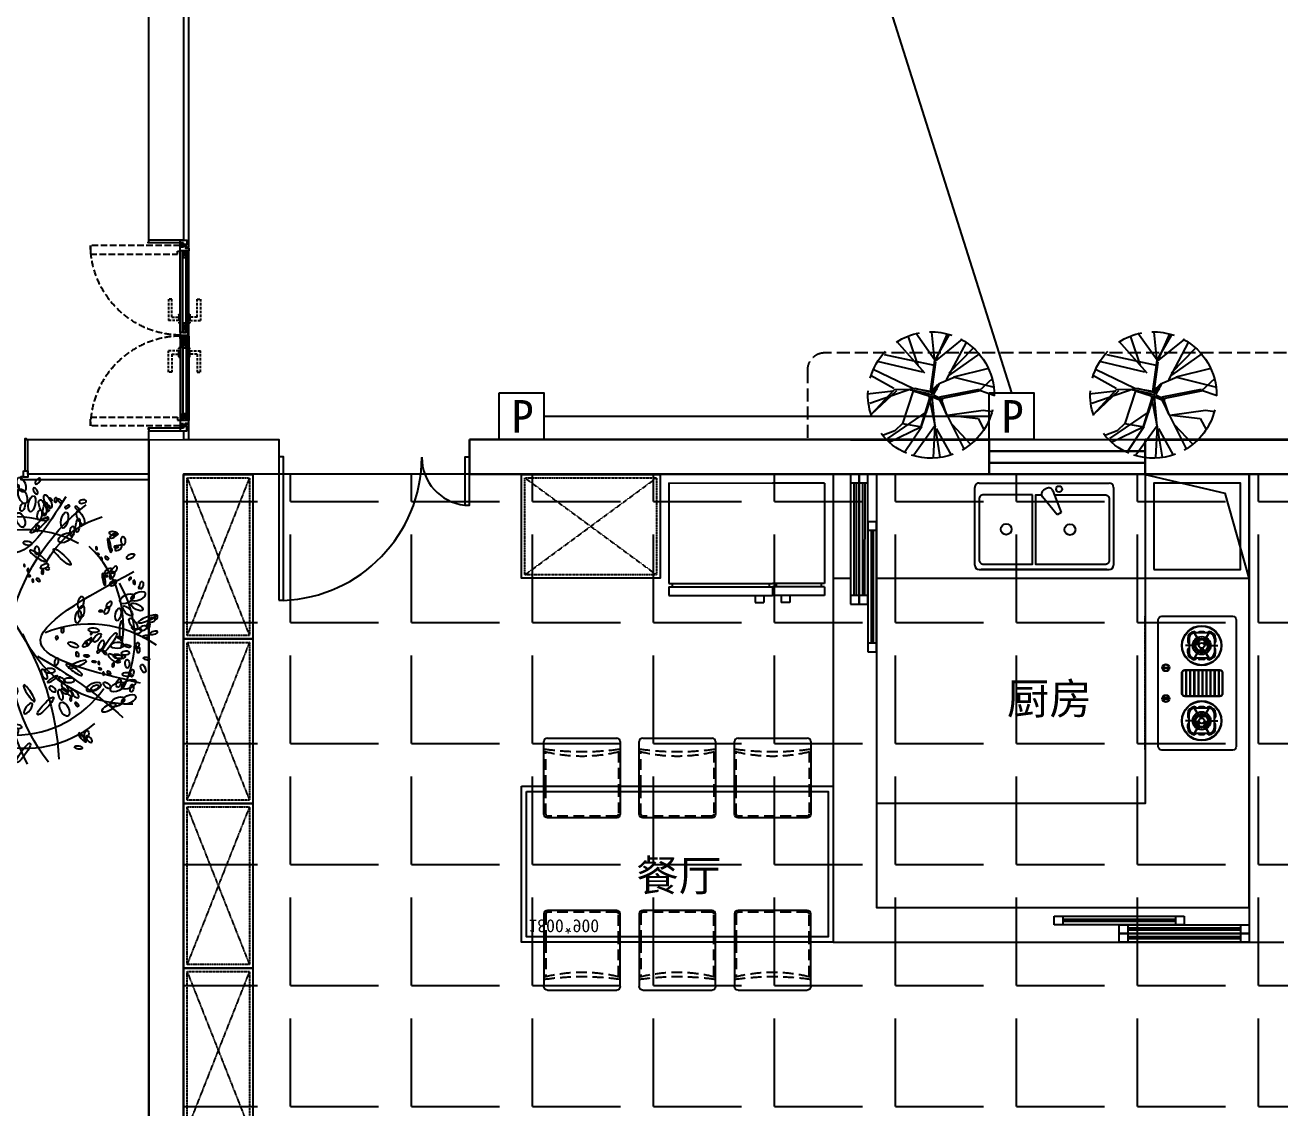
# Model space of a CAD drawing. Extents: x -284868 to 304789, y -137694 to 137894.
# Drawn here: x 76556 to 83798, y -27431 to -21180 of the extents above; entities that cross this region are included whole.
import ezdxf
from ezdxf.enums import TextEntityAlignment as Align

# ---------------------------------------------------------------- set-up
doc = ezdxf.new("R2010")
doc.units = 0
for name, pattern in [('AX-COMP-140B（200）$0$DASH', [0.35, 0.25, -0.1]), ('AX-COMP140B-Fur$0$AX-COMP140B-Fur$0$DASH', [0.35, 0.25, -0.1]), ('DASH', [0.35, 0.25, -0.1]), ('DASHED', [0.75, 0.5, -0.25]), ('HIDDEN2', [0.1875, 0.125, -0.0625])]:
    doc.linetypes.add(name, pattern=pattern)
doc.layers.get('0').update_dxf_attribs({"linetype": 'CONTINUOUS'})
for name, color, linetype in [('0-墙', 4, 'CONTINUOUS'), ('0-底图', 251, 'CONTINUOUS'), ('0-窗', 11, 'CONTINUOUS'), ('0-非设计区域', 251, 'CONTINUOUS'), ('EM-插座', 240, 'CONTINUOUS'), ('P-完成面', 42, 'CONTINUOUS'), ('P-平面家具', 3, 'CONTINUOUS'), ('P-平面植物', 251, 'CONTINUOUS'), ('P-门扇', 6, 'CONTINUOUS'), ('WIRE-照明', 130, 'CONTINUOUS')]:
    doc.layers.add(name, color=color, linetype=linetype)
doc.styles.add('_TCH_DYN', font='')
doc.styles.add('AX-COMP-140B（200）$0$zz-0', font='')
doc.styles.add('宋体', font='')
doc.styles.add('繁线体', font='')
doc.styles.get('_TCH_DYN').set_extended_font_data('SimSun')
doc.styles.get('AX-COMP-140B（200）$0$zz-0').set_extended_font_data('SimHei')
doc.styles.get('宋体').set_extended_font_data('SimSun')
doc.styles.get('繁线体').set_extended_font_data('SimSun')

# ---------------------------------------------------------------- blocks, each defined once
blk = doc.blocks.new('133000000011AX-COMP-140B（200）$0$111110111022110811071652CDX双盆洗菜盆163')
for p, q in [((-400, 75), (-400, 525)), ((-375, 550), (375, 550)), ((14.3, 518.1), (-3.1, 508)), ((400, 525), (400, 75)), ((75.9, 366.3), (-9.9, 470.6)), ((50.2, 505.2), (97.5, 378.8)), ((97.5, 378.8), (75.9, 366.3)), ((-375, 50), (375, 50)), ((362.6, 50), (-362.6, 50))]:
    blk.add_line(p, q)
at = {"linetype": 'AX-COMP-140B（200）$0$DASH', "ltscale": 0.3}
blk.add_line((-400, 0), (400, 0), dxfattribs=at)
blk.add_lwpolyline([(-67.6, 482.3), (-349.4, 482.3, 0.414214), (-374.4, 457.3), (-374.4, 106.2, 0.414214), (-349.4, 81.2), (-67.6, 81.2)], format="xyb", close=True)
blk.add_lwpolyline([(58.7, 482.3), (351.1, 482.3, -0.414214), (376.1, 457.3), (376.1, 104.4, -0.414214), (351.1, 79.4), (-47.2, 79.4), (-47.2, 482.3), (-15.3, 482.3)], format="xyb")
for centre, radius in [((86.7, 514.7), 17.5), ((-218.9, 282.7), 31.2), ((149.2, 280.9), 31.2)]:
    blk.add_circle(centre, radius)
for centre, start, end in [((-375, 525), 90, 180), ((9.4, 486.4), 120, 219.46232), ((26.8, 496.5), 20.53768, 120), ((375, 525), 0, 90), ((-375, 75), 180, 270), ((375, 75), 270, 0)]:
    blk.add_arc(centre, 25, start, end)
blk = doc.blocks.new('*U227')
blk.add_blockref('133000000011AX-COMP-140B（200）$0$111110111022110811071652CDX双盆洗菜盆163', (0, -525))
blk = doc.blocks.new('133000000011AX-COMP-140B（200）$0$111110111022110811071652CDX双头炉灶164')
for points in [[(-107.6, 120.2, 1), (-107.6, 117.2, 1)], [(-100.7, 131.7, 1), (-103.7, 131.7, 1)], [(102.2, 133.3, 1), (102.2, 130.2, 1)], [(109.2, 118.7, 1), (106.1, 118.7, 1)]]:
    blk.add_hatch(color=256).paths.add_polyline_path(points)
for p, q in [((-302.8, 375.2), (-238.7, 338.1)), ((-243.2, 340.8), (-298.2, 372.6)), ((-290, 367.3), (-290, 283.9)), ((-258.7, 405.9), (-258.7, 405.9)), ((-258.7, 405.9), (-239.4, 405.9)), ((-258.7, 398.6), (-175.3, 398.6)), ((-217, 355.9), (-217, 419.5)), ((-131.2, 375.2), (-195.3, 338.1)), ((-175.3, 405.9), (-194.6, 405.9)), ((-190.8, 340.8), (-135.7, 372.6)), ((-144, 367.3), (-144, 283.9)), ((-74.5, 423.9), (74.5, 423.9)), ((-74.5, 421.8), (74.5, 421.8)), ((-74.5, 400.5), (74.5, 400.5)), ((-74.5, 398.3), (74.5, 398.3)), ((-74.5, 377), (74.5, 377)), ((-74.5, 374.9), (74.5, 374.9)), ((131.2, 375.2), (195.3, 338.1)), ((190.8, 340.8), (135.7, 372.6)), ((144, 367.3), (144, 283.9)), ((175.3, 405.9), (194.6, 405.9)), ((258.7, 398.6), (175.3, 398.6)), ((217, 355.9), (217, 419.5)), ((302.8, 375.2), (238.7, 338.1)), ((258.7, 405.9), (239.4, 405.9)), ((243.2, 340.8), (298.2, 372.6)), ((258.7, 405.9), (258.7, 405.9)), ((290, 367.3), (290, 283.9)), ((-302.8, 276.1), (-238.7, 313.1)), ((-243.2, 310.5), (-298.2, 278.7)), ((-297.3, 335.5), (-297.3, 315.7)), ((-238.7, 348.6), (-226, 355.9)), ((-229.5, 335), (-238.7, 348.6)), ((-229.5, 316.3), (-238.7, 302.7)), ((-226, 295.4), (-238.7, 302.7)), ((-224.8, 339.2), (-232.4, 352.3)), ((-224.8, 312.1), (-232.4, 299)), ((-218.8, 341.2), (-226, 355.9)), ((-218.8, 310.1), (-226, 295.4)), ((-217, 295.4), (-217, 231.8)), ((-202.6, 331.8), (-186.2, 332.9)), ((-202.6, 319.4), (-186.2, 318.3)), ((-201.3, 325.6), (-186.2, 325.6)), ((-131.2, 276.1), (-195.3, 313.1)), ((-190.8, 310.5), (-135.7, 278.7)), ((-186.2, 332.9), (-186.2, 318.3)), ((-136.7, 335.5), (-136.7, 315.7)), ((-74.5, 353.6), (74.5, 353.6)), ((-74.5, 351.5), (74.5, 351.5)), ((-74.5, 330.2), (74.5, 330.2)), ((-74.5, 328), (74.5, 328)), ((-74.5, 306.7), (74.5, 306.7)), ((-74.5, 304.6), (74.5, 304.6)), ((131.2, 276.1), (195.3, 313.1)), ((190.8, 310.5), (135.7, 278.7)), ((136.7, 335.5), (136.7, 315.7)), ((186.2, 332.9), (186.2, 318.3)), ((202.6, 331.8), (186.2, 332.9)), ((201.3, 325.6), (186.2, 325.6)), ((202.6, 319.4), (186.2, 318.3)), ((217, 295.4), (217, 231.8)), ((218.8, 341.2), (226, 355.9)), ((218.8, 310.1), (226, 295.4)), ((224.8, 339.2), (232.4, 352.3)), ((224.8, 312.1), (232.4, 299)), ((238.7, 348.6), (226, 355.9)), ((226, 295.4), (238.7, 302.7)), ((229.5, 335), (238.7, 348.6)), ((229.5, 316.3), (238.7, 302.7)), ((302.8, 276.1), (238.7, 313.1)), ((243.2, 310.5), (298.2, 278.7)), ((297.3, 335.5), (297.3, 315.7)), ((-258.7, 252.7), (-175.3, 252.7)), ((-258.7, 245.4), (-239.4, 245.4)), ((-175.3, 245.4), (-194.6, 245.4)), ((-175.3, 245.4), (-175.3, 245.4)), ((-74.5, 283.3), (74.5, 283.3)), ((-74.5, 281.1), (74.5, 281.1)), ((-74.5, 259.8), (74.5, 259.8)), ((-74.5, 257.7), (74.5, 257.7)), ((-74.5, 236.4), (74.5, 236.4)), ((-74.5, 234.3), (74.5, 234.3)), ((258.7, 252.7), (175.3, 252.7)), ((175.3, 245.4), (175.3, 245.4)), ((175.3, 245.4), (194.6, 245.4)), ((258.7, 245.4), (239.4, 245.4))]:
    blk.add_line(p, q)
at = {"linetype": 'AX-COMP-140B（200）$0$DASH', "ltscale": 0.3}
blk.add_line((386.2, 0), (-386.2, 0), dxfattribs=at)
for points in [[(-365.4, 75, -0.414214), (-386.2, 95.9), (-386.2, 504.1, -0.414214), (-365.4, 525), (365.4, 525, -0.414214), (386.2, 504.1), (386.2, 95.9, -0.414214), (365.4, 75)], [(-76.6, 429.4, -0.414214), (-59.5, 446.4), (59.5, 446.4, -0.414214), (76.6, 429.4), (76.6, 228.8, -0.414214), (59.5, 211.7), (-59.5, 211.7, -0.414214), (-76.6, 228.8)], [(-74.5, 429.4, -0.414214), (-59.5, 444.3), (59.5, 444.3, -0.414214), (74.5, 429.4), (74.5, 228.8, -0.414214), (59.5, 213.9), (-59.5, 213.9, -0.414214), (-74.5, 228.8)], [(-91.3, 101.2), (-91.3, 136.1, -1), (-87, 136.1), (-87, 101.2, -1)], [(91.3, 101.2), (91.3, 136.1, 1), (87, 136.1), (87, 101.2, 1)]]:
    blk.add_lwpolyline(points, format="xyb", close=True)
at = {"const_width": 1.04}
for points in [[(-243.2, 340.8), (-298.2, 372.6)], [(-217, 355.9), (-217, 419.5)], [(-190.8, 340.8), (-135.7, 372.6)], [(190.8, 340.8), (135.7, 372.6)], [(217, 355.9), (217, 419.5)], [(243.2, 340.8), (298.2, 372.6)], [(-243.2, 310.5), (-298.2, 278.7)], [(-217, 295.4), (-217, 231.8)], [(-190.8, 310.5), (-135.7, 278.7)], [(190.8, 310.5), (135.7, 278.7)], [(217, 295.4), (217, 231.8)], [(243.2, 310.5), (298.2, 278.7)]]:
    blk.add_lwpolyline(points, dxfattribs=at)
for points in [[(-217, 341.3, -1), (-217, 310, -1), (-217, 341.3, -1)], [(217, 341.3, 1), (217, 310, 1), (217, 341.3, 1)]]:
    blk.add_lwpolyline(points, format="xyb", dxfattribs=at)
for centre, radius in [((-217, 325.6), 114.5), ((-217, 325.6), 112.3), ((217, 325.6), 114.5), ((217, 325.6), 112.3), ((-217, 325.6), 52.1), ((-217, 325.6), 41.7), ((-217, 325.6), 38.6), ((217, 325.6), 52.1), ((217, 325.6), 41.7), ((217, 325.6), 38.6), ((-217, 325.6), 35.4), ((-217, 325.6), 15.6), ((217, 325.6), 35.4), ((217, 325.6), 15.6), ((-89.1, 118.7), 20.6), ((-107.6, 118.7), 1.53), ((-102.2, 131.7), 1.53), ((89.1, 118.7), 20.6), ((102.2, 131.7), 1.53), ((107.6, 118.7), 1.53)]:
    blk.add_circle(centre, radius)
for centre, radius, start, end in [((-258.7, 367.3), 38.6, 90, 180), ((-284.9, 369.5), 12.6, 189.66757, 246.08239), ((-258.7, 367.3), 31.3, 90, 180), ((-239.1, 396.6), 9.33, 12.56398, 91.68605), ((-194.8, 396.6), 9.33, 88.31395, 167.43602), ((-175.3, 367.3), 38.6, 0, 90), ((-175.3, 367.3), 31.3, 0, 90), ((-149.1, 369.5), 12.6, 293.91761, 350.33243), ((175.3, 367.3), 38.6, 90, 180), ((149.1, 369.5), 12.6, 189.66757, 246.08239), ((175.3, 367.3), 31.3, 90, 180), ((194.8, 396.6), 9.33, 12.56398, 91.68605), ((239.1, 396.6), 9.33, 88.31395, 167.43602), ((258.7, 367.3), 38.6, 0, 90), ((258.7, 367.3), 31.3, 0, 90), ((284.9, 369.5), 12.6, 293.91761, 350.33243), ((-287.9, 335.8), 9.33, 102.56398, 181.68605), ((-287.9, 315.5), 9.33, 178.31395, 257.43602), ((-284.9, 281.8), 12.6, 113.91761, 170.33243), ((-224.3, 338.2), 17.8, 95.73063, 144.26937), ((-224.3, 313), 17.8, 215.73063, 264.26937), ((-202.4, 325.6), 17.8, 335.73063, 24.26937), ((-146, 335.8), 9.33, 358.31395, 77.43602), ((-146, 315.5), 9.33, 282.56398, 1.68605), ((-149.1, 281.8), 12.6, 9.66757, 66.08239), ((146, 335.8), 9.33, 102.56398, 181.68605), ((146, 315.5), 9.33, 178.31395, 257.43602), ((149.1, 281.8), 12.6, 113.91761, 170.33243), ((202.4, 325.6), 17.8, 155.73063, 204.26937), ((224.3, 338.2), 17.8, 35.73063, 84.26937), ((224.3, 313), 17.8, 275.73063, 324.26937), ((287.9, 335.8), 9.33, 358.31395, 77.43602), ((287.9, 315.5), 9.33, 282.56398, 1.68605), ((284.9, 281.8), 12.6, 9.66757, 66.08239), ((-258.7, 283.9), 38.6, 180, 270), ((-258.7, 283.9), 31.3, 180, 270), ((-239.1, 254.7), 9.33, 268.31395, 347.43602), ((-194.8, 254.7), 9.33, 192.56398, 271.68605), ((-175.3, 283.9), 31.3, 270, 0), ((-175.3, 283.9), 38.6, 270, 0), ((175.3, 283.9), 38.6, 180, 270), ((175.3, 283.9), 31.3, 180, 270), ((194.8, 254.7), 9.33, 268.31395, 347.43602), ((239.1, 254.7), 9.33, 192.56398, 271.68605), ((258.7, 283.9), 31.3, 270, 0), ((258.7, 283.9), 38.6, 270, 0), ((-89.1, 118.7), 16.3, 97.49421, 262.50579), ((-89.1, 118.7), 16.3, 277.49421, 82.50579), ((89.1, 118.7), 16.3, 97.49421, 262.50579), ((89.1, 118.7), 16.3, 277.49421, 82.50579)]:
    blk.add_arc(centre, radius, start, end)
at = {"style": 'AX-COMP-140B（200）$0$zz-0', "flags": 9}
for tag in ['YSIZE', 'XSIZE']:
    blk.add_attdef(tag, (0, 525), '', height=0.533, dxfattribs=at)
blk = doc.blocks.new('*U228')
blk.add_blockref('133000000011AX-COMP-140B（200）$0$111110111022110811071652CDX双头炉灶164', (0, -525))
blk = doc.blocks.new('133000000011A-140Y-S$0$A$C663954EF153')
for p, q in [((0, 0), (0, -50)), ((750, 0), (0, 0)), ((50, 0), (50, -50)), ((0, -50), (750, -50)), ((50, -19), (700, -19)), ((50, -31), (700, -31)), ((700, 0), (700, -50)), ((750, -50), (750, 0))]:
    blk.add_line(p, q)
blk = doc.blocks.new('*U237')
at = {"linetype": 'AX-COMP140B-Fur$0$AX-COMP140B-Fur$0$DASH', "ltscale": 0.2}
for p, q in [((20, -380), (930, -20)), ((20, -20), (930, -380)), ((970, -380), (1880, -20)), ((970, -20), (1880, -380)), ((1920, -380), (2830, -20)), ((1920, -20), (2830, -380)), ((2870, -380), (3780, -20)), ((2870, -20), (3780, -380))]:
    blk.add_line(p, q, dxfattribs=at)
for points in [[(0, 0), (950, 0), (950, -400), (0, -400)], [(950, 0), (1900, 0), (1900, -400), (950, -400)], [(1900, 0), (2850, 0), (2850, -400), (1900, -400)], [(2850, 0), (3800, 0), (3800, -400), (2850, -400)]]:
    blk.add_lwpolyline(points, close=True)
for points in [[(20, -20), (930, -20), (930, -380), (20, -380)], [(970, -20), (1880, -20), (1880, -380), (970, -380)], [(1920, -20), (2830, -20), (2830, -380), (1920, -380)], [(2870, -20), (3780, -20), (3780, -380), (2870, -380)]]:
    blk.add_lwpolyline(points, close=True, dxfattribs=at)
blk = doc.blocks.new('$WINLIB2D$00000001')
for points in [[(-0.5, 0.5), (-0.5, -0.5)], [(-0.5, 0.5), (0.5, 0.5)], [(0.5, -0.5), (0.5, 0.5)], [(0.5, 0.1667), (-0.5, 0.1667)], [(0.5, -0.1667), (-0.5, -0.1667)], [(-0.5, -0.5), (0.5, -0.5)]]:
    blk.add_lwpolyline(points)
blk = doc.blocks.new('133A$C6B9D541B')
at = {"ltscale": 500}
for p, q in [((-15, 20), (-15, 277.5)), ((425, 277.5), (425, 20)), ((405, 0), (5, 0))]:
    blk.add_line(p, q, dxfattribs=at)
at = {"linetype": 'HIDDEN2', "ltscale": 500}
for p, q in [((-5, 78.3), (-5, 277.5)), ((415, 277.5), (415, 78.3))]:
    blk.add_line(p, q, dxfattribs=at)
at = {"ltscale": 500}
blk.add_lwpolyline([(-15, 277.5), (-15, 440, -0.414214), (5, 460), (405, 460, -0.414214), (425, 440), (425, 277.5)], format="xyb", dxfattribs=at)
at = {"linetype": 'HIDDEN2', "ltscale": 500}
blk.add_lwpolyline([(-5, 277.5), (-5, 440, -0.414214), (5, 450), (405, 450, -0.414214), (415, 440), (415, 277.5)], format="xyb", dxfattribs=at)
for centre, radius, start, end in [((205, -793.1), 896.7, 75.79752, 104.20248), ((203.7, -1474), 1552.3, 81.80427, 98.09956)]:
    blk.add_arc(centre, radius, start, end, dxfattribs=at)
at = {"ltscale": 500}
for centre, start, end in [((5, 20), 180, 270), ((405, 20), 270, 0)]:
    blk.add_arc(centre, 20, start, end, dxfattribs=at)
blk = doc.blocks.new('*U224')
at = {"ltscale": 500}
for points in [[(0, 0), (1800, 0), (1800, 900), (0, 900)], [(30, 30), (1770, 30), (1770, 870), (30, 870)]]:
    blk.add_lwpolyline(points, close=True, dxfattribs=at)
at = {"rotation": 180}
for p in [(555, 1177.5), (1105, 1177.5), (1655, 1177.5)]:
    blk.add_blockref('133A$C6B9D541B', p, dxfattribs=at)
at = {"xscale": -1}
for p in [(555, -277.5), (1105, -277.5), (1655, -277.5)]:
    blk.add_blockref('133A$C6B9D541B', p, dxfattribs=at)
at = {"style": '繁线体'}
blk.add_text('1800*900', height=75, dxfattribs=at).set_placement((244.5, 807.5), align=Align.MIDDLE_CENTER)
blk = doc.blocks.new('133000000011AX-COMP-140B（200）$0$111110111022110811071652CDX双门冰箱162')
at = {"linetype": 'AX-COMP-140B（200）$0$DASH', "ltscale": 0.3}
blk.add_line((-1000, 0), (0, 0), dxfattribs=at)
for p, q in [((-950, -50), (-950, -630)), ((-950, -50), (-650, -50)), ((-50, -50), (-650, -50)), ((-50, -50), (-50, -630)), ((-950, -630), (-930, -630)), ((-950, -650), (-930, -650)), ((-950, -650), (-950, -700)), ((-930, -630), (-670, -630)), ((-930, -630), (-930, -650)), ((-930, -650), (-670, -650)), ((-670, -630), (-670, -650)), ((-670, -630), (-650, -630)), ((-670, -650), (-650, -650)), ((-630, -630), (-650, -630)), ((-650, -650), (-650, -700)), ((-630, -650), (-650, -650)), ((-650, -650), (-650, -700)), ((-70, -630), (-630, -630)), ((-630, -630), (-630, -650)), ((-70, -650), (-630, -650)), ((-50, -630), (-70, -630)), ((-70, -630), (-70, -650)), ((-50, -650), (-70, -650)), ((-50, -650), (-50, -700)), ((-950, -700), (-650, -700)), ((-750, -700), (-750, -740)), ((-700, -700), (-700, -740)), ((-50, -700), (-650, -700)), ((-600, -700), (-600, -740)), ((-550, -700), (-550, -740)), ((-750, -740), (-700, -740)), ((-550, -740), (-600, -740))]:
    blk.add_line(p, q)
blk = doc.blocks.new('*U225')
blk.add_blockref('133000000011AX-COMP-140B（200）$0$111110111022110811071652CDX双门冰箱162', (500, 75))
blk = doc.blocks.new('*U243')
at = {"linetype": 'AX-COMP140B-Fur$0$AX-COMP140B-Fur$0$DASH', "ltscale": 0.2}
for p, q in [((20, -580), (780, -20)), ((20, -20), (780, -580))]:
    blk.add_line(p, q, dxfattribs=at)
blk.add_lwpolyline([(0, 0), (800, 0), (800, -600), (0, -600)], close=True)
blk.add_lwpolyline([(20, -20), (780, -20), (780, -580), (20, -580)], close=True, dxfattribs=at)
blk = doc.blocks.new('A$C5ed5d99b')
for p, q in [((0, 0), (750, 1.6)), ((0, 0), (0, -7550)), ((750, 1.6), (750, -198.4)), ((1850, -198.4), (1850, 1.6)), ((1850, 1.6), (4050, 0)), ((6450, 0), (6650, 0)), ((4050, 0), (4849.3, 0)), ((4849.3, 0), (4849.3, -200)), ((5749.3, -200), (5749.3, 0)), ((5749.3, 0), (6450, 0)), ((750, -198.4), (200, -200)), ((200, -200), (200, -7450)), ((3950, -200), (1850, -198.4)), ((3950, -200), (3950, -800)), ((4050, -200), (4050, -800)), ((4849.3, -200), (4050, -200)), ((6350, -200), (5749.3, -200)), ((6350, -200), (6350, -2800)), ((3950, -800), (4050, -800)), ((6350, -2800), (6350, -2900)), ((6350, -2900), (6550, -2900))]:
    blk.add_line(p, q)
at = {"linetype": 'Continuous'}
for points in [[(750, -927.3), (777.5, -927.3), (777.5, -98.4), (750, -98.4), (750, -927.3)], [(1822.5, -377.2), (1850, -377.2), (1850, -100), (1822.5, -100), (1822.5, -377.2)]]:
    blk.add_lwpolyline(points, dxfattribs=at)
for points in [[(4200, -800), (5750, -800), (5750, -2100), (4200, -2100), (4200, -2700), (6350, -2700), (6350, -200), (4200, -200)], [(5750, -800), (6350, -800), (6350, -200), (5750, -200)], [(5800, -750), (6300, -750), (6300, -250), (5800, -250)]]:
    blk.add_lwpolyline(points, close=True)
for points in [[(5750, -200), (6210.4, -309), (6348.7, -800)], [(5750, -2700), (6350, -2700)]]:
    blk.add_lwpolyline(points)
at = {"linetype": 'DASH'}
for points in [[(4200, -500), (4200, -2700), (6350, -2700)], [(3950, -800), (3950, -2900), (6350, -2900)]]:
    blk.add_lwpolyline(points, dxfattribs=at)
at = {"linetype": 'Continuous'}
for centre, radius, start, end in [((745, -97.9), 830.1, 272.24927, 359.72377), ((1850.9, -102.8), 275.9, 179.78987, 264.09744)]:
    blk.add_arc(centre, radius, start, end, dxfattribs=at)
at = {"xscale": -900, "yscale": 200, "zscale": -900}
blk.add_blockref('$WINLIB2D$00000001', (5299.3, -100), dxfattribs=at)
at = {"extrusion": (2.93488e-11, -1.6918e-11, -1), "xscale": -1, "zscale": -1, "rotation": 89.99941067593174}
blk.add_blockref('*U237', (-600, -200, 0), dxfattribs=at)
at = {"rotation": 0.0005893240681662573}
blk.add_blockref('*U243', (2150, -200, 0), dxfattribs=at)
at = {"extrusion": (-4.54473e-09, 1.69325e-09, -1), "zscale": -0.9999999999999996, "rotation": 0.003252960307351622}
blk.add_blockref('*U225', (-3450, -275, 0), dxfattribs=at)
at = {"extrusion": (4.60293e-09, 1.69411e-09, -1), "xscale": -1, "zscale": -1, "rotation": 90.0001805823577}
for p in [(-4100, -200, 0), (-4150, -200, 0), (-4200, -475, 0)]:
    blk.add_blockref('133000000011A-140Y-S$0$A$C663954EF153', p, dxfattribs=at)
at = {"extrusion": (1.73952e-09, 4.55716e-09, -1), "xscale": -1, "zscale": -1}
for name, p, rotation in [('*U227', (-5166.7, -275, 0), 0.001235848402894035), ('*U228', (-6275.6, -1405.5, 0), 90.00123584840273)]:
    blk.add_blockref(name, p, dxfattribs=dict(at, rotation=rotation))
at = {"extrusion": (2.93488e-11, -1.6918e-11, -1), "zscale": -1, "rotation": 180}
blk.add_blockref('*U224', (-2150, -2000, 0), dxfattribs=at)
at = {"extrusion": (-1.74037e-09, -4.55666e-09, 1), "xscale": -1, "rotation": 0.0001805823577072374}
for p in [(5975, -2750, 0), (6350, -2800, 0), (6350, -2850, 0)]:
    blk.add_blockref('133000000011A-140Y-S$0$A$C663954EF153', p, dxfattribs=at)
at = {"style": '_TCH_DYN'}
for s, p in [('厨房', (5442.7, -1638.7)), ('餐厅', (3303.4, -2659.7, 0))]:
    blk.add_text(s, height=180, dxfattribs=at).set_placement(p, align=Align.BOTTOM_RIGHT)
blk = doc.blocks.new('FZ03')
at = {"color": 8}
for p, q in [((-4, 1), (-4, 3)), ((-4, 3), (0, 3)), ((0, 0), (-4, 1)), ((-3, 7), (3, 7)), ((0, 7), (-3, 5)), ((-3, 3), (-3, 7)), ((0, 5), (-3, 4)), ((0, 7), (3, 5)), ((0, 7), (0, 3)), ((0, 5), (3, 4)), ((0, 3), (4, 3)), ((4, 1), (0, 0)), ((3, 3), (3, 7)), ((4, 3), (4, 1))]:
    blk.add_line(p, q, dxfattribs=at)
blk = doc.blocks.new('A$C79893AB6')
at = {"color": 8, "linetype": 'DASHED', "ltscale": 5}
for points in [[(10, 20.3), (0, 20.3), (0, 5.3), (10, 5.3)], [(10, 0), (12, 0), (12, 25), (10, 25)], [(13, 0), (15, 0), (15, 25), (13, 25)], [(15, 20.3), (25, 20.3), (25, 5.3), (15, 5.3)]]:
    blk.add_lwpolyline(points, close=True, dxfattribs=at)
for points in [[(5, 20.3), (5, 5.3)], [(12, 18.5), (13, 18.5)], [(12, 16.5), (13, 16.5)], [(12, 14.5), (13, 14.5)], [(12, 10.5), (13, 10.5)], [(12, 8.5), (13, 8.5)], [(12, 6.5), (13, 6.5)], [(20, 20.3), (20, 5.3)]]:
    blk.add_lwpolyline(points, dxfattribs=at)
blk = doc.blocks.new('A$C274dfc7b')
at = {"color": 8, "linetype": 'DASHED', "ltscale": 30}
for points in [[(-48.2, 418), (-7, 418), (-7, 437), (-67.2, 437)], [(-48.2, 418), (-48.2, 313.9), (-67.2, 313.9), (-67.2, 437)], [(-5.5, 453.9), (0, 453.9), (0, 401.1), (-5.5, 401.1)], [(55.5, 453.9), (50, 453.9), (50, 401.1), (55.5, 401.1)], [(98.2, 418), (57, 418), (57, 437), (117.2, 437)], [(98.2, 418), (98.2, 313.9), (117.2, 313.9), (117.2, 437)]]:
    blk.add_lwpolyline(points, dxfattribs=at)
for points in [[(-5.5, 401.1, -0.414214), (-7, 402.6), (-7, 452.4, -0.414214), (-5.5, 453.9)], [(55.5, 401.1, 0.414214), (57, 402.6), (57, 452.4, 0.414214), (55.5, 453.9)]]:
    blk.add_lwpolyline(points, format="xyb", dxfattribs=at)
at = {"layer": 'P-门扇'}
for p, q in [((0, 507.5), (0, 35)), ((50, 507.5), (50, 35))]:
    blk.add_line(p, q, dxfattribs=at)
at = {"layer": 'P-门扇', "color": 251}
for p, q in [((3, 522.5), (3, 35)), ((15, 507.5), (15, 35)), ((35, 507.5), (35, 35)), ((47, 522.5), (47, 35))]:
    blk.add_line(p, q, dxfattribs=at)
at = {"layer": 'P-门扇', "color": 251, "linetype": 'DASH', "ltscale": 150}
blk.add_lwpolyline([(0, 522.5, 0.405757), (-517.5, 5, -3.831979)], format="xyb", dxfattribs=at)
at = {"layer": 'P-门扇'}
for points in [[(0, 507.5), (0, 507.5), (0, 522.5), (50, 522.5), (50, 507.5)], [(47, 507.5), (3, 507.5)]]:
    blk.add_lwpolyline(points, dxfattribs=at)
at = {"layer": 'P-门扇', "color": 251}
for points in [[(15, 507.5), (35, 507.5), (35, 452.5), (15, 452.5)], [(15, 75), (35, 75), (35, 35), (15, 35)]]:
    blk.add_lwpolyline(points, close=True, dxfattribs=at)
for points in [[(15, 507.5), (35, 452.5)], [(15, 452.5), (35, 507.5)], [(15, 75), (35, 35)], [(15, 35), (35, 75)]]:
    blk.add_lwpolyline(points, dxfattribs=at)
at = {"layer": 'P-门扇', "color": 251, "linetype": 'DASH', "ltscale": 150}
blk.add_lwpolyline([(-15, 55), (-15, 37), (0, 37), (0, 5), (-517.5, 5), (-517.5, 55), (-15, 55)], dxfattribs=at)
at = {"layer": 'P-门扇'}
blk.add_lwpolyline([(50, 20), (50, 35), (0, 35), (0, 5), (32, 5), (32, 20)], close=True, dxfattribs=at)
at = {"xscale": -1, "rotation": 270}
blk.add_blockref('A$C79893AB6', (0, -10), dxfattribs=at)
at = {"xscale": 0.7194583547756841, "yscale": 0.7194583547756841, "zscale": 0.7194583547756841, "rotation": 270}
blk.add_blockref('FZ03', (32.8, 10), dxfattribs=at)
blk = doc.blocks.new('yld.studio@foxmail.com-15')
at = {"color": 251}
blk.add_circle((67569.1, -97904.1), 44.8, dxfattribs=at)
for centre, start, end in [((67613.8, -97926.4), 76.88957, 138.11767), ((67693.5, -98017.5), 61.01045, 122.23854), ((67613.8, -97926.4), 348.58817, 46.57142), ((67693.5, -98017.5), 133.16442, 165.32414), ((67613.8, -97926.4), 149.04354, 181.20326), ((67693.5, -98017.5), 332.70905, 30.6923), ((67693.5, -98017.5), 165.32414, 242.65615), ((67613.8, -97926.4), 270.52014, 325.07436), ((67613.8, -97926.4), 226.04774, 258.53527), ((67693.5, -98017.5), 254.64102, 309.19524)]:
    blk.add_arc(centre, 760, start, end, dxfattribs=at)
for centre, major_axis, ratio in [((67663.4, -96943), (19.4, -49.7), 0.514982), ((67254.3, -97031.6), (-11.3, -52.2), 0.514982), ((67673.2, -97023.9), (19.4, -49.7), 0.514982), ((67217.7, -97104.4), (-11.3, -52.2), 0.514982), ((67477, -97060.3), (25.5, 15.6), 0.489709), ((67672.1, -97099.4), (-10.1, -28.2), 0.489709), ((67736.9, -97076.8), (-11.9, -54.9), 0.414379), ((67811.8, -97097.3), (20.7, -49.3), 0.38159), ((67829.2, -97112.1), (-6.6, -47.9), 0.283409), ((67114.4, -97233.1), (-11.3, -52.2), 0.514982), ((67309.9, -97181.8), (25.5, 15.6), 0.489709), ((67658.2, -97188.3), (19.4, -49.7), 0.514982), ((67788.2, -97223.4), (61.1, 54.6), 0.200035), ((67964, -97190.2), (-11.9, -54.9), 0.414379), ((68056.3, -97225.4), (-6.6, -47.9), 0.283409), ((67292.6, -97242.3), (-10.1, -52.5), 0.38159), ((67505.1, -97221), (-10.1, -28.2), 0.489709), ((68305.4, -97282.5), (29.4, -5.6), 0.489709), ((67203.3, -97334.2), (81.1, 11.7), 0.200035), ((67705.7, -97350.7), (29.4, -5.6), 0.489709), ((67261.4, -97445.4), (58.6, -34.7), 0.200035), ((67947.6, -97445.4), (60.3, -55.5), 0.200035), ((67015.8, -97495.7), (-1.6, -18.4), 0.42873), ((67159.8, -97512.1), (-34.6, -58.6), 0.200035), ((66747.1, -97684.1), (58.6, -34.7), 0.200035), ((66913.5, -97719.2), (36.8, -3.3), 0.42873), ((66905.5, -97776.9), (11.5, -27.6), 0.489709), ((66938.4, -97771.9), (24.3, 27.9), 0.42873), ((67949.6, -97956.2), (-1.6, -18.4), 0.42873), ((68166.5, -97955.7), (36.8, -3.3), 0.42873), ((67910, -98008.5), (-1.3, -14.7), 0.42873), ((68024.2, -98058.1), (34.2, -14.2), 0.42873), ((68120.5, -98047.2), (28.4, 23.7), 0.42873), ((68191.5, -98008.5), (24.3, 27.9), 0.42873), ((68117.3, -98134.9), (18.4, -1.6), 0.42873), ((68333.6, -98138.1), (29.4, -5.6), 0.489709), ((68477, -98092.3), (1.2, -22.2), 0.42873), ((66971.4, -98207), (1.2, -22.2), 0.42873), ((68169.5, -98174.6), (14.7, -1.3), 0.42873), ((68511.2, -98223.3), (11.5, -27.6), 0.489709), ((67005.6, -98338), (11.5, -27.6), 0.489709), ((67011.1, -98356.1), (-10.1, -28.2), 0.489709), ((68259, -98339.9), (22.6, -19.6), 0.489709), ((67332.3, -98569.6), (1.2, -22.2), 0.42873), ((67092.3, -98640.9), (60.3, -55.5), 0.200035), ((67635.7, -98626.5), (29.4, -5.6), 0.489709), ((67375.5, -98793.4), (-11.9, -54.9), 0.414379), ((67366.5, -98700.6), (11.5, -27.6), 0.489709), ((67465.8, -98681.4), (29.4, -5.6), 0.489709), ((67467.8, -98828.7), (-6.6, -47.9), 0.283409), ((67561.1, -98828.3), (22.6, -19.6), 0.489709), ((68060.6, -98772.1), (26.3, -4.6), 0.42873)]:
    blk.add_ellipse(centre, major_axis=major_axis, ratio=ratio, start_param=3.141593, end_param=9.424778, dxfattribs=at)
at = {"color": 251, "extrusion": (0, 0, -1)}
for centre, major_axis, ratio in [((67778.4, -96919), (16.2, 18.9), 0.489709), ((67613.2, -97008.6), (-16.1, -22.2), 0.514982), ((67628.5, -96969.7), (-16.1, -22.2), 0.514982), ((67761.8, -96987), (14.5, -20.2), 0.489709), ((67386.2, -97062.4), (1.02, -9.08), 0.42873), ((67411.5, -97094.1), (1.3, -11.3), 0.42873), ((67525.9, -97012.8), (18.3, 0.3), 0.42873), ((67547.9, -97083.7), (15.2, 1.9), 0.489709), ((67571.9, -97013.2), (13.7, 0.2), 0.42873), ((67866.7, -97046.5), (11.1, -9.8), 0.42873), ((67931.5, -97057), (13.9, -12.2), 0.42873), ((67445.3, -97167.8), (1.3, -11.3), 0.42873), ((67512.1, -97107.8), (-1.7, -15.2), 0.489709), ((68052.3, -97108.4), (13.9, -12.2), 0.42873), ((67525.2, -97355.9), (8.6, -41.1), 0.200035), ((67553.9, -97296.7), (23.5, 14.1), 0.38159), ((68275.2, -97358.3), (8.6, -41.1), 0.200035), ((68303.9, -97299.1), (23.5, 14.1), 0.38159), ((66869.4, -97420.7), (23.5, 14.1), 0.38159), ((67589.5, -97381), (23.2, 14.6), 0.514982), ((67778, -97438.9), (56, -38.7), 0.200035), ((68187.1, -97386.2), (1.3, -11.3), 0.42873), ((68287.7, -97400), (-1.7, -15.2), 0.489709), ((68323.5, -97375.8), (15.2, 1.9), 0.489709), ((68339.5, -97383.4), (23.2, 14.6), 0.514982), ((67684.4, -97506.4), (1.02, -9.08), 0.42873), ((67709.7, -97538.1), (1.3, -11.3), 0.42873), ((67846.1, -97527.6), (15.2, 1.9), 0.489709), ((68220.9, -97459.9), (1.3, -11.3), 0.42873), ((68266.5, -97543.2), (23.5, 14.1), 0.38159), ((68310.6, -97535.1), (-16.1, -22.2), 0.514982), ((67743.5, -97611.8), (1.3, -11.3), 0.42873), ((67810.3, -97551.8), (-1.7, -15.2), 0.489709), ((68237.9, -97602.3), (8.6, -41.1), 0.200035), ((68254, -97578.6), (13.7, 0.2), 0.42873), ((68295.2, -97573.9), (-16.1, -22.2), 0.514982), ((68302.2, -97627.4), (23.2, 14.6), 0.514982), ((66819.6, -97700.1), (13.7, 0.2), 0.42873), ((66860.8, -97695.4), (-16.1, -22.2), 0.514982), ((68483.4, -97658.1), (1.02, -9.08), 0.42873), ((67303.1, -97776.1), (-15, -19.8), 0.489709), ((68273.2, -97779.1), (-16.1, -22.2), 0.514982), ((67524.9, -97821.9), (33.3, -24.2), 0.336016), ((67525.5, -97872.5), (2.8, -34.2), 0.336016), ((68216.7, -97822.6), (13.7, 0.2), 0.42873), ((68257.9, -97817.9), (-16.1, -22.2), 0.514982), ((68539.8, -97877), (63.3, 25.1), 0.200035), ((68359.6, -97958.9), (-0.6, -68.1), 0.200035), ((68440.1, -97942.8), (11.1, -8), 0.42873), ((67137, -98167.3), (8.6, -41.1), 0.200035), ((67165.7, -98108.1), (23.5, 14.1), 0.38159), ((68243.4, -98112.8), (11.6, -10), 0.489709), ((68302.8, -98149.7), (34.8, -25.2), 0.368424), ((68387.5, -98114.8), (29.6, 0.5), 0.42873), ((67201.3, -98192.4), (23.2, 14.6), 0.514982), ((67823.4, -98262.4), (16.7, -33), 0.42873), ((67862.3, -98238), (37, 0.6), 0.42873), ((68031, -98230.6), (56, -38.7), 0.200035), ((68054.1, -98193.3), (63.3, 25.1), 0.200035), ((68201.9, -98184.2), (1.3, -11.3), 0.42873), ((68302.6, -98198), (-1.7, -15.2), 0.489709), ((68338.4, -98173.8), (15.2, 1.9), 0.489709), ((67455.4, -98343.8), (61, 30.3), 0.200035), ((67945.7, -98301.2), (21.8, -16.6), 0.38159), ((67996.3, -98304.6), (37, 0.6), 0.42873), ((68235.8, -98257.9), (1.3, -11.3), 0.42873), ((67115.8, -98387.5), (13.7, 0.2), 0.42873), ((67137.4, -98356.7), (-1.1, -27.4), 0.514982), ((67157, -98382.9), (-16.1, -22.2), 0.514982), ((67172.4, -98344), (-16.1, -22.2), 0.514982), ((67606.4, -98395.3), (-26.1, -35.9), 0.514982), ((67880.7, -98365.6), (22.2, -16.1), 0.514982), ((67936.1, -98405.3), (11.7, -35.1), 0.42873), ((67964.2, -98379.5), (22.2, -16.1), 0.514982), ((67967.6, -98355.4), (22.2, -29.6), 0.42873), ((68003.1, -98394.8), (22.2, -16.1), 0.514982), ((68035.6, -98399.2), (26.6, -25.7), 0.42873), ((67583.9, -98530.6), (-26.1, -35.9), 0.514982), ((67710.7, -98500.7), (-27, -35.3), 0.38159), ((67189.9, -98542.6), (1.3, -11.3), 0.42873), ((67290.6, -98556.3), (-1.7, -15.2), 0.489709), ((67323, -98549), (18.5, 0.3), 0.42873), ((67326.4, -98532.1), (15.2, 1.9), 0.489709), ((67388.3, -98543.5), (-5.6, -17.6), 0.42873), ((67447.1, -98505.8), (18.5, 0.3), 0.42873), ((67559.1, -98593.6), (-26.1, -35.9), 0.514982), ((67223.8, -98616.3), (1.3, -11.3), 0.42873), ((67268, -98584.8), (14.8, 0.2), 0.42873), ((67492.3, -98601.1), (22.2, 0.3), 0.42873), ((67611.5, -98676.1), (-26.1, -35.9), 0.514982), ((68134.7, -98714.4), (20, -21.8), 0.42873)]:
    blk.add_ellipse(centre, major_axis=major_axis, ratio=ratio, dxfattribs=at)
at = {"color": 251}
for centre, major_axis, ratio in [((67207.5, -96965.7), (17.5, -20.2), 0.42873), ((67530.4, -97031.6), (11.9, -18.8), 0.42873), ((67561, -97053.5), (21.2, -21.1), 0.489709), ((67567.8, -97101), (14.1, 17.2), 0.42873), ((67847.6, -97060.3), (23.4, -46.1), 0.368424), ((67850, -97108.1), (-3.9, -21.9), 0.42873), ((67903, -97049.6), (-3.1, -17.5), 0.42873), ((67022.5, -97158.6), (9.5, -15.1), 0.42873), ((67250.3, -97176.4), (-3.9, -21.9), 0.42873), ((67303.2, -97117.9), (-3.1, -17.5), 0.42873), ((67393.9, -97175), (21.2, -21.1), 0.489709), ((67568.6, -97185), (11.9, -18.8), 0.42873), ((67790, -97154.4), (-6.2, -35.1), 0.42873), ((67831, -97184.7), (22, 3.3), 0.42873), ((68074.8, -97173.7), (23.4, -46.1), 0.368424), ((67022.6, -97237.5), (11.9, -18.8), 0.42873), ((67231.2, -97252.9), (22, 3.3), 0.42873), ((67775.1, -97247.4), (-3.9, -21.9), 0.42873), ((68017.1, -97267.7), (-6.2, -35.1), 0.42873), ((67027.5, -97370.2), (39.5, -20.6), 0.42873), ((67060, -97306.9), (14.1, 17.2), 0.42873), ((67175.3, -97315.6), (-3.9, -21.9), 0.42873), ((67970, -97312.6), (47.6, 24.1), 0.514982), ((68372.2, -97334), (1.5, -29.9), 0.489709), ((66896.3, -97422.6), (-7.7, -43.9), 0.42873), ((66962.2, -97398.1), (30.9, -32.1), 0.42873), ((67060.8, -97390.9), (11.9, -18.8), 0.42873), ((67159.2, -97441.7), (-3.1, -17.5), 0.42873), ((67772.4, -97402.2), (1.5, -29.9), 0.489709), ((68423.5, -97442.7), (26.4, 14.1), 0.489709), ((67001.3, -97487.3), (25.5, -36.5), 0.42873), ((67106.2, -97500.2), (-3.9, -21.9), 0.42873), ((67823.8, -97510.9), (26.4, 14.1), 0.489709), ((66796.9, -97619.6), (21.5, -5.9), 0.42873), ((67087.2, -97576.8), (22, 3.3), 0.42873), ((68498.8, -97642.3), (-4.6, -26.3), 0.42873), ((66928.4, -97707.6), (21.5, -5.9), 0.42873), ((68397.6, -97737.7), (47.6, 24.1), 0.514982), ((68477.2, -97720.2), (47.6, 24.1), 0.514982), ((66966.2, -97824), (-14.2, -34.2), 0.42873), ((68077.4, -97764.3), (-7.7, -43.9), 0.42873), ((68081.2, -97828), (-7.7, -43.9), 0.42873), ((68402.9, -97822), (30.9, -32.1), 0.42873), ((68468.2, -97794.1), (39.5, -20.6), 0.42873), ((68058.6, -97862.3), (-7.7, -43.9), 0.42873), ((68337, -97846.5), (-7.7, -43.9), 0.42873), ((68442, -97911.2), (25.5, -36.5), 0.42873), ((68599.9, -97865.5), (-3.1, -17.5), 0.42873), ((68546.9, -97924), (-3.9, -21.9), 0.42873), ((68219.3, -98060.5), (-14.2, -34.2), 0.42873), ((68277.8, -98042.3), (-47.6, -66.7), 0.200035), ((68349.4, -98007.7), (17.2, -4.8), 0.42873), ((68472, -98063.3), (-3.9, -21.9), 0.42873), ((68527.9, -98000.6), (22, 3.3), 0.42873), ((68052.6, -98124.7), (4.3, -18), 0.42873), ((68402.6, -98066), (21.5, -5.9), 0.42873), ((67036.5, -98166.7), (11.9, -18.8), 0.42873), ((67073.9, -98236.2), (14.1, 17.2), 0.42873), ((67309.7, -98186.7), (-4.6, -26.3), 0.42873), ((67379.6, -98252.7), (-7.7, -43.9), 0.42873), ((67907.8, -98174.9), (-4.6, -26.3), 0.42873), ((68400.4, -98189.6), (1.5, -29.9), 0.489709), ((68433, -98255.1), (-4.6, -26.3), 0.42873), ((68534.1, -98154), (21.5, -5.9), 0.42873), ((66900, -98310.1), (21.2, -21.1), 0.489709), ((67028.5, -98268.7), (21.5, -5.9), 0.42873), ((67074.7, -98320.2), (11.9, -18.8), 0.42873), ((67208.5, -98282.1), (47.6, 24.1), 0.514982), ((67360.7, -98350.6), (-7.7, -43.9), 0.42873), ((67383.3, -98316.4), (-7.7, -43.9), 0.42873), ((68166.8, -98351.5), (47.6, 24.1), 0.514982), ((68331.8, -98350.6), (47.6, 24.1), 0.514982), ((68340.4, -98325.5), (-8.4, -28.7), 0.489709), ((68411.4, -98333), (47.6, 24.1), 0.514982), ((68398, -98264), (29.9, -1.4), 0.489709), ((66892.4, -98378.7), (29.9, -1.4), 0.489709), ((67035.7, -98416.7), (-4.6, -26.3), 0.42873), ((67380.9, -98411.7), (-4.6, -26.3), 0.42873), ((68175.4, -98355.7), (26.4, 14.1), 0.489709), ((68411, -98437.1), (47.6, 24.1), 0.514982), ((68432.6, -98359.2), (-4.6, -26.3), 0.42873), ((66834.9, -98440.3), (-8.4, -28.7), 0.489709), ((66934.5, -98512.2), (47.6, 24.1), 0.514982), ((67014.1, -98494.7), (47.6, 24.1), 0.514982), ((67010.4, -98507), (-3.9, -21.9), 0.42873), ((67063.3, -98448.5), (-3.1, -17.5), 0.42873), ((67279.7, -98507.1), (47.6, 24.1), 0.514982), ((67359.3, -98489.6), (47.6, 24.1), 0.514982), ((67831.4, -98483.5), (55.5, 60.3), 0.200035), ((67964.1, -98505.9), (24.1, -47.6), 0.514982), ((68050.4, -98472.9), (9.5, -15.1), 0.42873), ((68272.1, -98495.6), (47.1, 25.3), 0.38159), ((68331.4, -98454.6), (47.6, 24.1), 0.514982), ((66991.3, -98583.6), (22, 3.3), 0.42873), ((67257.9, -98543.3), (21.5, -5.9), 0.42873), ((66935.4, -98646.3), (-3.9, -21.9), 0.42873), ((67220, -98652.1), (47.1, 25.3), 0.38159), ((67389.3, -98631.2), (21.5, -5.9), 0.42873), ((67494, -98639.9), (-4.6, -26.3), 0.42873), ((68115.9, -98682.7), (-8.4, -28.7), 0.489709), ((67253.3, -98741.3), (29.9, -1.4), 0.489709), ((67392.8, -98735.4), (47.6, 24.1), 0.514982), ((67472.4, -98717.8), (47.6, 24.1), 0.514982), ((67486.3, -98777), (23.4, -46.1), 0.368424), ((67532.5, -98732.8), (1.5, -29.9), 0.489709), ((67677.1, -98810.2), (-47.6, -66.7), 0.200035), ((68088.7, -98705.3), (11.9, -18.8), 0.42873), ((67195.7, -98802.8), (-8.4, -28.7), 0.489709), ((67428.6, -98871), (-6.2, -35.1), 0.42873), ((67583.9, -98841.6), (26.4, 14.1), 0.489709), ((67415.2, -98959.7), (-4.6, -26.3), 0.42873)]:
    blk.add_ellipse(centre, major_axis=major_axis, ratio=ratio, dxfattribs=at)
at = {"color": 251, "extrusion": (0, 0, -1)}
for centre, major_axis, ratio, start_param, end_param in [((69001.1, -98232.5), (-810.2, -1204.4), 1, 0.509025, 1.892273), ((67983.5, -97096.8), (16, 9.3), 0.42873, 3.141593, 9.424778), ((68090.2, -97061), (24.4, 4.5), 0.489709, 3.141593, 9.424778), ((67418.7, -97133.9), (11.2, -2.4), 0.42873, 3.141593, 9.424778), ((67482.3, -97161.8), (13.1, -8.1), 0.489709, 3.141593, 9.424778), ((68406.4, -97786.5), (-392.2, -511.7), 1, 1.400805, 2.202876), ((66478.9, -98053.1), (-567.5, -838), 1, 3.105711, 4.936061), ((67318.1, -97137.7), (-272.6, -392.7), 1, -0.434629, 0.525976), ((66772.4, -97989.1), (-386.4, -598.3), 1, 2.788021, 3.97962), ((68194.3, -97426), (11.2, -2.4), 0.42873, 3.141593, 9.424778), ((68257.9, -97454), (13.1, -8.1), 0.489709, 3.141593, 9.424778), ((67716.9, -97577.9), (11.2, -2.4), 0.42873, 3.141593, 9.424778), ((67780.5, -97605.8), (13.1, -8.1), 0.489709, 3.141593, 9.424778), ((68418.9, -97598.5), (7.58, 8.54), 0.42873, 3.141593, 9.424778), ((68448, -97621.9), (2.8, -15.1), 0.489709, 3.141593, 9.424778), ((67187.2, -97658.2), (0.7, -24.8), 0.489709, 3.141593, 9.424778), ((67328, -97899.9), (15.3, -148.7), 1, 4.655583, 5.753079), ((68136.6, -98718.5), (-417.3, -690.5), 1, 2.207479, 3.211548), ((68572.7, -97883.4), (26.2, 8.1), 0.514982, 3.141593, 9.424778), ((66052.6, -98936), (-1046.4, -1553.2), 1, 3.548561, 4.075938), ((68475.9, -97963.8), (26.2, 8.1), 0.514982, 3.141593, 9.424778), ((68511.5, -97941.9), (26.2, 8.1), 0.514982, 3.141593, 9.424778), ((68585.2, -97974.1), (26.4, 7.5), 0.38159, 3.141593, 9.424778), ((67968.9, -98774.1), (-537.4, -764.5), 1, 1.051392, 1.896333), ((68862.2, -98087.1), (-700.6, -1072), 1, 0.330518, 1.072389), ((68414.2, -97664.8), (-459.3, -662), 1, -0.636767, 0.561589), ((68119.6, -98050.5), (5.71, -9.89), 0.42873, 3.141593, 9.424778), ((68144.2, -98018.5), (7.58, 8.54), 0.42873, 3.141593, 9.424778), ((68150.9, -97978.5), (6.06, 6.83), 0.42873, 3.141593, 9.424778), ((68330.9, -98061), (46.6, 2.5), 0.414379, 3.141593, 9.424778), ((66155.5, -101029.5), (-1867.3, -2738.9), 1, 3.053829, 3.274954), ((68201.4, -98102.4), (12.5, 8.9), 0.489709, 3.141593, 9.424778), ((68347.7, -98141.3), (40.2, -0.9), 0.283409, 3.141593, 9.424778), ((68209.2, -98224), (11.2, -2.4), 0.42873, 3.141593, 9.424778), ((68350.7, -99188.4), (-780.5, -1093.4), 1, 1.306696, 1.710792), ((67194.6, -98317.9), (38.8, -16.3), 0.200035, 3.141593, 9.424778), ((67880.1, -98296.6), (35, 23.2), 0.200035, 3.141593, 9.424778), ((68272.8, -98252), (13.1, -8.1), 0.489709, 3.141593, 9.424778), ((67718.3, -98394.4), (37.6, -56.7), 0.200035, 3.141593, 9.424778), ((68007.7, -98436), (0.2, -13.7), 0.42873, 3.141593, 9.424778), ((67197.2, -98582.4), (11.2, -2.4), 0.42873, 3.141593, 9.424778), ((67260.8, -98610.3), (13.1, -8.1), 0.489709, 3.141593, 9.424778), ((68088.4, -98702.2), (26, -30.7), 0.283409, 3.141593, 9.424778)]:
    blk.add_ellipse(centre, major_axis=major_axis, ratio=ratio, start_param=start_param, end_param=end_param, dxfattribs=at)
at = {"color": 251}
for points, knots in [([(67219.2, -97062.1), (67368.1, -97260.6), (67674.4, -97668.7), (67174.1, -97295.7), (67083.8, -97139.5), (67083, -97138.2)], [0, 0, 0, 0, 223.251607, 459.141302, 461.114298, 461.114298, 461.114298, 461.114298]), ([(67972.5, -97028.9), (67842.1, -97237.8), (67602.7, -97621.4), (67367.4, -97180.3), (67347.5, -97011.8), (67347, -97007.4)], [0, 0, 0, 0, 251.74209, 462.284988, 467.902625, 467.902625, 467.902625, 467.902625]), ([(68493.5, -98324.8), (68159.1, -98245.9), (67459.4, -98081), (68108.2, -97730.2), (68447, -97547)], [0, 0, 0, 0, 150.094152, 314.060203, 314.060203, 314.060203, 314.060203]), ([(67562.7, -98902.2), (67548.2, -98675.3), (67519.3, -98224.5), (67359, -98644.8), (67279.3, -98853.5)], [0, 0, 0, 0, 93.467467, 185.701754, 185.701754, 185.701754, 185.701754])]:
    blk.add_open_spline(points, degree=3, knots=knots, dxfattribs=at)
blk = doc.blocks.new('yld.studio@foxmail.com-2-220')
at = {"color": 251, "ltscale": 100}
for p, q in [((8507, -109887), (8291, -109713)), ((8510, -109878), (8397, -109680)), ((8501, -109873), (8410, -109669)), ((8511, -109879), (8664, -109664)), ((8514, -109870), (8534, -109657)), ((8644, -109921), (8721, -109692)), ((8397, -109980), (8208, -109786)), ((8418, -110036), (8257, -109734)), ((8590, -109982), (8812, -109732)), ((8395, -109998), (8149, -109827)), ((8535, -110130), (8503, -109895)), ((8545, -110130), (8511, -109879)), ((8515, -109921), (8913, -109838)), ((8608, -109974), (8958, -109892)), ((8356, -110014), (8038, -110094)), ((8359, -110013), (8080, -109944)), ((8472, -110062), (8356, -110014)), ((8688, -110105), (9004, -109954)), ((8839, -110106), (9019, -110004)), ((8157, -110124), (8049, -110024)), ((8472, -110173), (8156, -110112)), ((8522, -110155), (8472, -110062)), ((8545, -110130), (8475, -110064)), ((8489, -110076), (8537, -110154)), ((8539, -110136), (8489, -110076)), ((8538, -110152), (8489, -110108)), ((8670, -110104), (8539, -110136)), ((8545, -110130), (8688, -110105)), ((8693, -110113), (8837, -110115)), ((8695, -110109), (9031, -110225)), ((9019, -110314), (8837, -110115)), ((8156, -110118), (8032, -110162)), ((8461, -110186), (8157, -110124)), ((8477, -110193), (8278, -110593)), ((8463, -110185), (8418, -110316)), ((8471, -110195), (8418, -110316)), ((8446, -110200), (8538, -110165)), ((8522, -110155), (8463, -110185)), ((8532, -110173), (8471, -110195)), ((8558, -110164), (8510, -110410)), ((8510, -110410), (8532, -110173)), ((8707, -110117), (8538, -110152)), ((8538, -110165), (8622, -110416)), ((8545, -110165), (8559, -110149)), ((8622, -110416), (8545, -110165)), ((8683, -110125), (8558, -110164)), ((8559, -110149), (8707, -110117)), ((8683, -110125), (8768, -110384)), ((8818, -110125), (9019, -110314)), ((8841, -110126), (9052, -110150)), ((8125, -110278), (8052, -110289)), ((8391, -110315), (8125, -110278)), ((8575, -110290), (8890, -110505)), ((8167, -110346), (8117, -110439)), ((8418, -110316), (8167, -110346)), ((8374, -110394), (8230, -110546)), ((8511, -110404), (8680, -110638)), ((8511, -110406), (8525, -110657)), ((8771, -110386), (8616, -110412)), ((8616, -110412), (8753, -110617)), ((8622, -110415), (8875, -110536)), ((8768, -110384), (8831, -110442)), ((8500, -110424), (8385, -110631)), ((8507, -110429), (8471, -110654)), ((8831, -110442), (8920, -110477))]:
    blk.add_line(p, q, dxfattribs=at)
for start, end in [(117.8667, 180.7636), (88.6766, 109.1318), (56.9006, 79.3688), (15.425, 43.7388), (340.9435, 3.7139), (193.5797, 240.7292), (292.8624, 322.3567), (249.5801, 287.9773)]:
    blk.add_arc((8541, -110157), 504, start, end, dxfattribs=at)
blk = doc.blocks.new('A$C55573B10')
at = {"ltscale": 5}
blk.add_lwpolyline([(0, 1.152), (1.097, 1.152), (1.097, 0), (0, 0)], close=True, dxfattribs=at)
at = {"style": '宋体'}
blk.add_text('P', height=0.804, dxfattribs=at).set_placement((0.305, 0.169))

msp = doc.modelspace()

# ---------------------------------------------------------------- hatches: boundary and pattern name
at = {"layer": '0-非设计区域', "ltscale": 3}
h = msp.add_hatch(dxfattribs=at)
h.set_pattern_fill('ANGLE', color=256, scale=100)
h.set_pattern_definition([(0, (-356380.6, 452446.1), (0, 698.5), [508, -190.5]), (90, (-356380.6, 452446.1), (-698.5, 4e-14), [508, -190.5])])
h.paths.add_polyline_path([(77470.2, -23772.7), (77470.2, -32822.7), (82220.2, -32822.7), (82220.2, -31022.7), (91587.4, -31022.7), (91920.2, -30689.9), (91920.2, -24105.5), (91587.4, -23772.7)])

# ---------------------------------------------------------------- linework, layer by layer
at = {"layer": '0-墙', "ltscale": 3}
for points in [[(77270.2, -20872.7), (77670.2, -20872.7), (77670.2, -21072.7), (77470.2, -21072.7), (77470.2, -22422.7), (77270.2, -22422.7), (77270.2, -20872.7)], [(77470.2, -23572.7), (78020.2, -23572.7), (78020.2, -23772.7), (77470.2, -23772.7), (77470.2, -33022.7), (77270.2, -33022.7), (77270.2, -23522.7), (77470.2, -23522.7), (77470.2, -23572.7)]]:
    msp.add_lwpolyline(points, dxfattribs=at)
at = {"layer": '0-墙', "ltscale": 3, "elevation": 0.1}
msp.add_lwpolyline([(77270.2, -23772.7), (76570.9, -23772.7), (76570.9, -23572.7), (77270.2, -23572.7)], close=True, dxfattribs=at)
at = {"layer": '0-墙', "ltscale": 3}
for points in [[(79120.2, -23572.7), (79120.2, -23772.7), (82120.2, -23772.7), (82120.2, -23572.7)], [(83020.2, -23572.7), (83020.2, -23772.7), (83920.2, -23772.7), (83920.2, -23572.7)]]:
    msp.add_lwpolyline(points, close=True, dxfattribs=at)
at = {"layer": '0-窗'}
for points in [[(83020.2, -23772.7), (82120.2, -23772.7), (82120.2, -23572.7), (83020.2, -23572.7)], [(83020.2, -23707.7), (82120.2, -23707.7), (82120.2, -23637.7), (83020.2, -23637.7)]]:
    msp.add_lwpolyline(points, close=True, dxfattribs=at)
at = {"layer": '0-非设计区域', "ltscale": 3}
msp.add_lwpolyline([(77470.2, -23772.7), (77470.2, -32822.7), (82220.2, -32822.7), (82220.2, -31022.7), (91587.4, -31022.7), (91920.2, -30689.9), (91920.2, -24105.5), (91587.4, -23772.7)], close=True, dxfattribs=at)
at = {"layer": 'P-完成面'}
for points in [[(77485.2, -22447.7), (77485.2, -22462.7), (77500.2, -22462.7), (77500.2, -21102.7), (79170.2, -21102.7)], [(77450.2, -22437.7), (77265.2, -22437.7), (77265.2, -22432.7), (77270.2, -22432.7), (77270.2, -22422.7)], [(77450.2, -23507.7), (77265.2, -23507.7), (77265.2, -23512.7), (77270.2, -23512.7), (77270.2, -23522.7)], [(77500.2, -23572.7), (77500.2, -23482.7), (77485.2, -23482.7), (77485.2, -23497.7)]]:
    msp.add_lwpolyline(points, dxfattribs=at)
for points in [[(77450.2, -22447.7), (77450.2, -22422.7), (77488.2, -22422.7), (77488.2, -22447.7)], [(77450.2, -23497.7), (77450.2, -23522.7), (77488.2, -23522.7), (77488.2, -23497.7)]]:
    msp.add_lwpolyline(points, close=True, dxfattribs=at)
at = {"layer": 'P-完成面', "elevation": 0.1}
for points in [[(76555.9, -23752.6), (76555.9, -23567.6), (76560.9, -23567.6), (76560.9, -23572.6), (76570.9, -23572.6)], [(76545.9, -23787.6), (76530.9, -23787.6), (76530.9, -23802.6), (77270.2, -23802.6)]]:
    msp.add_lwpolyline(points, dxfattribs=at)
msp.add_lwpolyline([(76545.9, -23752.6), (76570.9, -23752.6), (76570.9, -23790.6), (76545.9, -23790.6)], close=True, dxfattribs=at)
at = {"layer": 'P-平面家具', "linetype": 'DASH', "ltscale": 300}
msp.add_lwpolyline([(81070.3, -23572.7), (94750.2, -23572.7), (94750.2, -23172.7, 0.414214), (94650.2, -23072.7), (81170.3, -23072.7, 0.414214), (81070.3, -23172.7)], format="xyb", close=True, dxfattribs=at)
at = {"layer": 'WIRE-照明'}
for points in [[(81396.1, -20607.7), (82248.6, -23303.1)], [(79548.6, -23437.7), (82120.2, -23437.7)]]:
    msp.add_lwpolyline(points, dxfattribs=at)

# ---------------------------------------------------------------- block references
at = {"layer": '0-底图'}
msp.add_blockref('A$C5ed5d99b', (77270.2, -23573.6), dxfattribs=at)
at = {"layer": 'EM-插座', "ltscale": 5, "xscale": 234.0720193454588, "yscale": 234.0720193454588, "zscale": 234.0720193454588}
for p in [(79291.9, -23572.5), (82120.2, -23572.7)]:
    msp.add_blockref('A$C55573B10', p, dxfattribs=at)
at = {"layer": 'P-平面植物'}
for name, p, xscale, yscale, zscale in [('yld.studio@foxmail.com-2-220', (87963.8, 56378.7, 0), -0.7234589182725817, 0.7234589182725817, 0.7234589182725817), ('yld.studio@foxmail.com-2-220', (89246.6, 56378.7, 0), -0.7234589182725817, 0.7234589182725817, 0.7234589182725817), ('yld.studio@foxmail.com-15', (20410.2, 56576.7), 0.8294540659397698, 0.8294540659397698, 0.8294540659397698)]:
    msp.add_blockref(name, p, dxfattribs=dict(at, xscale=xscale, yscale=yscale, zscale=zscale))
at = {"layer": 'P-门扇', "xscale": -1, "rotation": 180}
msp.add_blockref('A$C274dfc7b', (77450.2, -22447.7), dxfattribs=at)
at = {"layer": 'P-门扇'}
msp.add_blockref('A$C274dfc7b', (77450.2, -23497.7), dxfattribs=at)

doc.saveas('drawing.dxf')
